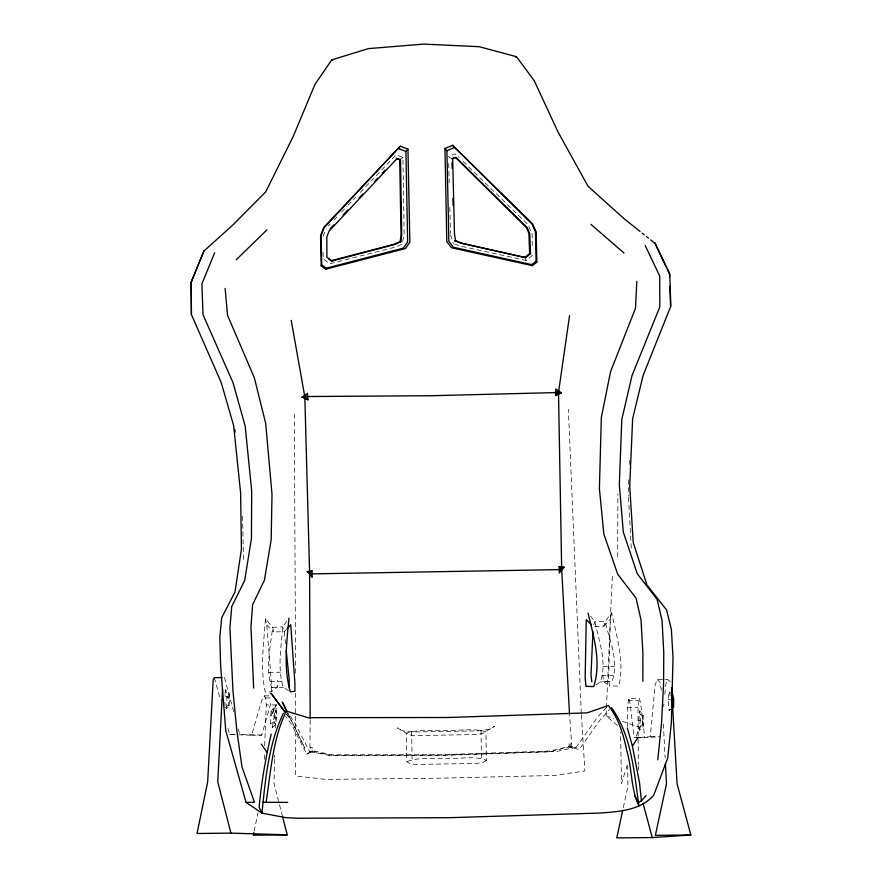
<?xml version="1.0" encoding="UTF-8"?>
<svg xmlns="http://www.w3.org/2000/svg" width="882" height="882" viewBox="0 0 882 882"><rect width="100%" height="100%" fill="white"/><g stroke="black" fill="none" stroke-linecap="round" stroke-linejoin="round"><path stroke-width="0.66" stroke-dasharray="4.41 3.31" d="M287.058 628.745L284.313 631.733L273.707 631.876L272.648 627.334L265.493 618.69C263.839 643.132 259.97 667.994 265.306 692.26L271.424 691.708L277.433 687.111L277.444 680.353M310.177 720.043L309.924 752.28L306.804 754.231L291.567 724.431L285.603 716.349M617.687 556.961L617.885 493.975M271.424 691.708L271.491 683.517L266.794 625.173L265.493 618.69M595.934 685.016L600.366 681.808C607.334 661.709 598.9 641.247 594.898 621.501L590.631 616.264M606.64 707.408L597.886 716.658L576.255 747.186L569.408 746.315L550.379 750.99L441.055 754.705L331.72 754.749L312.581 750.736L309.924 752.28L312.636 751.464L312.68 747.881L310.133 747.252L312.636 751.464L331.753 755.499L440.989 755.455L550.203 751.74L569.21 747.043L579.22 749.546L600.697 719.106L609.694 709.58M274.489 759.193L274.059 783.635L282.516 816.456M274.511 757.836L274.556 755.124M264.391 759.303L264.523 752.511M264.644 745.72L266.287 704.994L265.625 697.993L264.302 695.865L261.612 700.727L251.646 735.224L229.618 734.53L227.148 725.236M226.685 708.378L226.95 697.464L225.704 689.691L228.923 692.414L229.827 698.048L229.629 705.975L226.685 708.378L225.153 707.353M611.645 612.736L610.289 619.263L608.624 677.707L609.484 685.887L618.701 686.174C624.919 661.511 616.694 636.771 611.645 612.736L605.041 621.612L603.872 626.187L593.222 626.418L594.898 621.501L605.041 621.612C609.87 641.181 619.274 661.522 611.932 681.731L600.366 681.808M270.995 711.829L270.52 723.681L272.362 727.396L275.482 724.728L276.716 717.794L276.154 710.804L273.299 708.224L270.995 711.829L274.489 713.428L274.137 722.038L275.482 724.728M617.411 725.5L606.077 715.842L610.234 622.571M612.351 576.442L610.212 620.818M275.228 727.959L276.309 704.883L266.287 704.994M628.436 479.808L628.447 496.114M629.219 464.825L629.505 459.379M638.888 720.572L639.472 710.936L642.879 713.527L643.584 724.728L642.89 727.441L639.483 730.098L638.888 720.572L642.46 720.517L642.879 713.527M627.488 726.735L627.4 707.739L628.789 698.577L639.362 698.478L640.641 703.307L644.72 737.672L660.85 736.635M638.127 736.139L637.984 707.64L639.362 698.478M639.516 737.418L650.266 736.735L655.161 684.796L657.178 679.669L663.793 679.603M663.683 706.57L663.948 703.836M664.841 694.266L665.745 684.708L667.762 679.57L670.364 681.698M671.676 708.61L669.085 710.407L668.192 699.503L669.206 691.708L671.775 693.748M224.976 694.233L225.704 689.691M229.629 705.975L228.526 705.236L228.151 696.846L228.923 692.414M272.362 727.396L274.059 717.838L273.299 708.224M254.148 831.241L257.963 812.774M623.32 807.57L627.885 786.457L627.741 766.094M639.483 730.098C641.104 723.935 640.971 717.121 639.472 710.936M569.21 747.043L571.481 742.754L569 743.471L569.21 747.043L569.408 746.315L571.922 747.771L569.629 715.567M251.646 735.224L261.733 735.114L271.612 700.617M627.278 765.113L621.468 783.481L620.575 732.181M636.407 736.25L639.307 727.066L621.413 721.024M323.077 236.343L325.976 229.088M532.419 255.306L526.201 260.422L459.191 245.813L453.359 243.454L454.914 240.61M274.489 713.428L276.154 710.804M286.617 621.501L282.725 626.882C281.325 646.958 277.202 667.542 283.254 687.276L289.285 691.179M603.872 626.187L610.289 619.263M328.347 225.913L330.232 223.94M333.991 219.993L336.814 217.027M341.521 212.088L347.166 206.168M348.103 205.186L355.633 197.281M360.341 192.353L396.095 154.846L402.931 157.426L404.177 235.715L401.718 244.347L395.985 246.905L329.648 263.806L323.22 258.911L323.021 252.23M669.085 710.407L670.518 709.36M399.722 159.631L402.931 157.426M226.277 706.647L228.526 705.236M309.549 752.633L312.581 750.736L312.636 751.464M306.804 754.231L312.581 750.736L309.681 751.773L294.312 721.884L287.951 713.262M486.412 760.383L482.829 762.456L476.567 763.404L416.05 764.451L409.954 763.713L406.767 761.761L406.282 733.207L397.319 727.882L402.435 730.803L413.129 731.994L477.989 730.88L488.97 729.315L494.725 726.206L482.344 733.659L476.082 734.552L415.554 735.588L409.469 734.915L406.282 733.207C419.104 728.753 433.106 731.498 446.38 730.318C459.467 731.145 473.226 727.683 485.927 731.839L486.412 760.383C473.954 755.29 459.897 759.347 446.865 758.344C433.624 759.689 419.347 756.392 406.767 761.761M640.453 726.36L643.584 724.728M270.52 723.681L274.137 722.038M576.255 747.186L556.509 751.508L443.062 755.113L329.581 755.422L309.681 751.773M285.548 643.849L284.313 631.733L282.725 626.882L272.648 627.334C270.388 647.311 265.284 667.839 271.689 687.585L277.433 687.111M638.171 737.506L634.136 737.771L630.068 703.406L628.789 698.577M268.79 672.525L280.41 672.194M271.689 687.585L283.254 687.276M274.059 717.838L276.716 717.794M270.245 681.477L281.843 681.268M601.877 675.755L613.475 675.568M264.302 695.865L270.542 695.799M265.625 697.993L271.877 697.927M229.618 734.53L235.935 734.463M665.116 679.592L667.762 679.57M627.995 700.727L638.579 700.628M627.4 707.739L637.984 707.64M650.266 736.735L658.204 736.657M636.782 737.749L644.72 737.672M603.012 666.638L614.633 666.56M602.792 674.752L603.453 681.499L611.932 681.731M261.733 735.114L239.728 734.419L237.964 727.782M668.192 699.503L670.662 699.889M226.95 697.464L229.827 698.048M224.645 695.81L228.151 696.846M606.077 715.842L613.751 718.433M640.398 714.519L643.551 716.129M569.408 746.315L572.473 748.101M451.926 158.727L448.53 156.643L455.244 153.821L459.169 157.635M603.453 681.499L609.484 685.887M657.178 679.669L659.78 681.797L661.434 690.176M266.794 625.173L273.707 631.876M463.094 161.45L527.844 224.414L532.133 233.939L532.309 247.291M286.485 714.056L289.77 718.477L286.694 714.321M287.686 713.031L304.874 748.201L287.521 713.031M524.812 257.434L526.201 260.422M450.537 234.921L453.359 243.454M224.48 677.552L233.752 711.851M214.37 677.663L220.467 700.021M669.206 691.708L670.364 696.229M642.46 720.517L642.89 727.441M581.304 713.34L568.372 409.347M581.392 714.707L584.887 770.956L554.69 775.443L440.239 778.189L325.789 779.39L295.569 775.939L295.69 692.216M628.524 497.47L631.325 549.045M663.374 724.023L665.138 758.046M224.921 702.226L225.097 706.074M448.706 163.512L449.203 182.739M449.831 207.457L450.504 233.554M242.539 516.345L243.498 559.805M480.988 730.34L481.462 758.542M411.618 731.531L412.103 759.733M638.138 738.851L638.314 764.65M638.325 766.006L638.359 770.074M295.602 673.054L294.301 414.066M276.309 704.883L270.862 716.118L276.309 704.883"/><path stroke-width="1.32" d="M310.177 718.676L309.604 572.716L304.83 396.889L291.225 320.353M311.996 570.786L312.063 576.993L307.267 571.58L311.996 570.786L309.604 572.716L307.267 571.58M555.55 395.533L555.737 389.006L561.459 392.799L555.55 395.533L558.504 392.523L569.563 315.558M289.064 686.979L289.241 680.187L286.231 650.574M592.969 631.81L590.962 674.995L591.822 681.764M636.815 281.325L635.503 308.259L610.553 371.664L601.337 417.506L599.396 488.595L603.861 534.117L617.687 574.171L636.076 598.183L641.016 619.925L642.879 652.735L642.901 681.356M222.562 689.316L217.766 781.926L230.952 833.126L287.245 834.835L282.516 816.456M283.365 713.317C268.558 744.199 265.372 779.412 261.976 813.138L285.548 817.614L297.84 818.242L449.313 817.691L600.752 813.028C619.418 811.561 640.288 810.304 653.683 795.355L667.718 758.024L671.334 722.854L673.01 658.071L671.4 629.66L666.616 609.991L646.969 585.02L633.232 542.551L629.737 486.18L632.637 418.718L643.154 375.28L670.827 306.12L669.78 273.861L654.918 242.715M288.954 618.271C286.65 642.791 283.453 667.729 290.299 691.83L294.908 691.29L294.908 683.109L290.729 624.743L287.973 627.741M657.785 759.788L661.522 723.273L663.573 683.881L663.771 652.636L662.062 620.498L657.079 599.253L637.278 573.785L623.331 532.133L619.318 484.67L621.799 419.479L631.986 375.655L659.813 306.914L659.703 276.022L645.15 245.405M262.671 802.278L266.066 802.311C270.939 771.64 272.472 739.425 286.363 711.101L307.928 717.672L447.527 717.507L587.059 712.865L608.393 705.556C618.668 718.521 623.464 734.552 626.738 750.516C632.229 768.696 630.652 788.784 638.987 805.961C634.015 772.5 631.821 735.875 611.491 707.673M331.015 260.763L394.089 244.259L400.163 241.547L401.023 234.921L399.722 159.631L396.261 158.33L400.516 159.84L401.74 235.119L400.88 241.745L394.805 244.457L331.897 261.006L329.03 259.253M271.171 734.111C265.658 758.233 261.27 782.731 259.143 807.405L261.976 813.138L246.045 802.366L225.748 730.528L220.632 665.855L219.794 637.432L221.735 617.654L234.965 592.109L241.436 549.288L240.61 492.873L233.642 425.587L221.206 382.545L191.438 314.631L191.14 282.405L203.885 251.061L232.385 225.439L265.758 191.835L293.144 136.578L314.973 84.363L331.698 59.91L368.422 48.609L423.768 44.1L479.301 46.702L516.488 56.724L534.161 80.593L558.041 132.013L588.051 186.289L624.059 218.692L640.023 231.415M253.884 832.564L253.332 835.199L287.245 834.835M622.747 810.205L616.761 837.9L652.261 837.58L690.86 835.011L677.078 783.8L671.544 687.684M214.624 252.814L201.89 283.905L203.036 314.775L232.958 382.523L245.163 425.962L251.69 490.998L251.436 538.527L244.667 580.554L231.723 606.573L229.915 627.929L232.991 691.29L236.839 730.583L241.977 766.943L254.468 802.278L246.045 802.366M204.15 250.477L191.14 282.097L191.405 314.367M559.375 572.738L564.006 567.159L559.133 566.531L559.375 572.738L561.636 566.85L558.504 392.523L431.518 395.72L307.686 396.525L302.019 397.264L307.961 399.789L307.498 393.273L302.019 397.264M325.678 269.219L326.296 268.161L403.361 248.118L407.649 242.065L405.929 151.428L407.958 149.146L400.274 146.191L323.694 227.501L320.552 235.659L321.169 265.824L325.678 269.219L405.367 248.57L409.843 242.33L407.958 149.146M321.169 265.824L321.732 264.876L321.136 235.626L324.146 227.721L400.274 146.191M634.621 795.972L638.403 802.422L641.412 800.823L639.527 782.863L632.427 746.161L637.851 737.628M641.412 800.823L646.131 795.542M397.032 158.551L329.107 231.062L326.814 237.004L326.924 257.213L331.897 261.006M330.1 228.835L333.826 224.866M343.142 214.932L347.806 209.971M358.985 198.053L362.711 194.084M374.828 181.174L377.617 178.197M382.281 173.225L385.081 170.248M236.277 259.694L266.904 229.915M515.827 57.319L516.488 56.724M524.812 257.434L529.63 253.465L528.88 233.267L526.322 227.413L455.344 157.316L451.926 158.727L456.115 157.525L527.193 227.655L529.762 233.51L530.523 253.707L525.694 257.665L461.826 243.311L454.914 240.61L461.099 243.112L525.694 257.665M532.43 265.658L536.84 262.119L536.157 231.944L532.64 223.907L452.532 145.298L444.969 148.507L446.81 241.69L451.562 247.776L532.43 265.658L531.625 264.622L453.414 247.258L448.861 241.359L446.92 150.734L444.969 148.507M531.625 264.622L536.091 261.182L535.44 231.933L532.067 224.138L452.532 145.298M672.536 708.003L673.594 707.243L673.705 698.853L672.635 694.432M564.006 567.159L559.21 569.618L311.985 573.873L309.604 572.716L312.063 576.993M446.92 150.734L454.164 147.636M555.594 392.258L558.648 390.947M221.955 677.585L214.37 677.663L213.19 679.824L207.656 782.036L197.039 833.49L230.952 833.126M690.86 835.011L655.359 835.331L666.483 783.9L665.425 763.481M266.066 802.311L287.697 802.388M558.504 392.523L561.459 392.799M529.63 253.465L530.523 253.707M400.163 241.547L400.88 241.745M399.722 159.631L400.516 159.84M398.587 148.584L405.929 151.428M304.621 395.323L307.686 396.525M331.698 59.91L332.712 60.472M321.732 264.876L326.296 268.161M559.133 566.531L561.58 568.383L561.724 569.838L569.529 714.211M642.162 233.113L644.29 234.81M646.418 236.508L648.546 238.206M650.673 239.904L654.929 243.3L666.02 266.761M590.896 224.337L623.993 253.013M304.83 396.889L307.961 399.789M591.48 624.732L586.243 619.66L585.152 678.104L585.957 686.284L593.729 686.615C601.568 662.084 593.751 637.168 588.062 613.122M536.091 261.182L536.84 262.119M284.842 711.851L270.873 693.054L285.162 712.248M261.315 744.11L267.059 752.445M287.102 711.818L282.35 702.116L286.948 711.818M667.178 269.231L669.515 274.17L669.603 276.86M627.311 727.981L632.427 746.161M643.066 803.436L652.261 837.58M455.63 240.808L454.484 234.204L452.675 158.947M234.788 429.446L235.097 432.158M225.153 288.414L227.534 315.282L254.347 377.794L265.669 423.283L272.009 494.229L271.171 539.85L264.391 580.257L252.594 604.776L250.962 626.639L253.652 688.059M669.901 286.253L670.541 306.385M452.025 162.839L452.157 168.308M452.896 198.428L453.061 205.263"/></g></svg>
